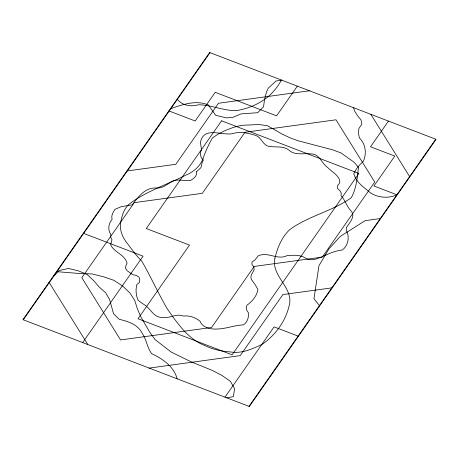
<?xml version="1.0" encoding="UTF-8"?>
<svg xmlns="http://www.w3.org/2000/svg" width="459" height="459" viewBox="0 0 459 459"><rect width="100%" height="100%" fill="white"/><g stroke="black" fill="none" stroke-linecap="round" stroke-linejoin="round"><path stroke-width="0.69" d="M23.271 319.785L210.004 52.63M82.672 342.569L143.053 256.179L83.337 233.27M281.436 80.032C271.935 97.71 255.961 107.148 236.517 110.625C223.338 110.946 211.266 104.698 198.202 104.801C190.697 107.004 182.533 105.541 177.306 99.408M297.352 86.137L276.576 115.852L215.219 92.316L195.178 120.992L168.872 110.9M388.475 121.09L370.528 146.765L394.826 156.089L373.936 185.975L396.892 194.782M224.962 397.15L274.08 326.877L298.115 336.097M248.996 406.37L435.729 139.215M53.778 276.134L59.062 270.558L68.517 268.458L78.248 270.799L87.09 274.453L93.504 280.46L99.024 286.864L105.65 292.733L109.626 299.555L113.539 313.744L119.174 319.269C127.941 321.403 137.643 324.306 142.026 332.964C146.478 339.316 147.046 347.302 151.573 353.614C162.48 358.657 173.995 366.58 177.145 378.807M397.695 194.209C389.077 199.39 374.928 197.709 367.837 190.646C361.996 185.981 355.702 181.207 353.797 173.559L356.236 169.159L359.477 165.091L363.356 161.287C366.839 153.467 365.714 143.983 359.38 137.935L358.445 133.133L358.915 128.434L361.853 124.211L361.009 119.902L357.383 115.525L354.532 110.917L353.51 107.681M170.851 108.645C182.613 104.491 196.136 99.764 208.294 104.933L215.713 115.295L226.43 117.883L232.925 117.326L241.141 113.878L257.683 112.713L263.541 106.735L264.504 99.896L266.438 92.11L268.343 88.071L276.054 80.973L281.803 80.176M226.78 397.844L233.344 396.679L234.641 388.693L230.429 381.4L221.921 375.416L212.196 370.379L191.254 361.864L171.327 352.145L154.993 339.528L149.617 332.046L140.689 316.509L137.275 308.568L134.757 300.49L129.92 292.985L122.794 286.152L113.918 280.329L103.189 276.668L91.972 273.931L80.285 273.564L56.893 271.676M380.74 218.461L365.06 220.693L340.28 236.402L328.977 248.881L318.965 265.675L313.967 298.717L319.653 305.866M309.464 90.784L218.473 103.258L175.808 164.299L126.856 171.006M331.823 287.868L282.87 294.58L240.206 355.622L149.221 368.095M370.855 114.331L409.617 176.577M49.061 282.302L87.824 344.548M196.538 171.706C197.404 175.923 193.646 178.717 190.416 180.519C184.334 181.185 178.098 178.603 172.2 181.294C167.415 184.093 163.226 188.081 157.23 188.058C145.319 186.847 138.618 196.613 132.181 204.823L121.325 206.659L115.043 209.304C113.109 212.236 110.883 215.701 112.105 219.345C108.347 223.642 107.601 229.678 110.814 234.526L110.682 237.177L111.979 239.678L110.642 244.813C114.188 252.599 124.888 254.464 127.057 263.214L125.909 265.692L125.479 268.211L127.097 270.667L132.668 274.683L136.392 275.423L139.06 277.259L139.806 279.921L139.381 282.52L136.914 284.408C135.451 289.331 135.921 295.43 138.09 300.094C140.517 302.527 143.627 304.042 146.318 306.13C151.304 310.313 154.488 317.553 162.016 317.439C169.446 318.988 176.078 313.021 183.302 316.05C189.533 315.362 195.173 317.307 200.015 321.197C202.631 328.133 211.392 329.522 217.939 328.988C226.614 328.615 234.761 325.224 243.413 324.869C247.539 322.436 248.738 317.467 248.508 312.986L246.896 310.491L246.259 307.823L246.913 305.252C252.272 301.368 256.879 296.153 257.912 289.377L254.911 284.293L251.32 279.37C249.667 275.52 253.029 272.801 254.171 269.49L253.833 266.845L251.922 264.413L252.054 261.911L254.745 260.173L258.319 255.801C268.004 251.348 277.443 260.54 287.133 255.623C293.267 255.141 299.979 254.63 305.453 258.027C308.614 260.133 312.55 260.035 316.085 259.048C324.811 256.007 332.672 250.998 342.236 250.035C348.192 245.881 349.965 236.586 346.241 230.343L346.338 227.704C349.305 222.695 356.287 216.378 350.768 210.601C346.534 206.166 345.185 200.009 340.997 195.666L341.301 193.17L339.935 190.674L337.485 188.465L337.399 185.918L339.178 183.675L339.895 181.162C338.512 174.896 331.794 171.878 327.611 167.46C320.956 162.962 319.803 153.381 310.043 153.863C302.929 153.099 294.81 155.653 288.814 150.07C283.702 145.83 276.777 147.459 270.741 146.53C262.8 146.754 262.014 137.023 255.089 135.221C247.935 133.133 240.241 131.136 232.92 133.586C222.036 136.03 203.951 125.795 200.411 142.319L201.541 149.973L200.313 152.422L200.566 155.056L201.272 157.701L203.337 160.082L202.167 162.549L200.939 167.65L196.538 171.706M274.941 258.147C270.724 276.771 295.126 288.057 288.854 306.859C285.108 322.006 275.044 335.386 262.324 344.221C252.444 349.001 241.612 353.86 230.389 351.944C221.559 351.307 212.775 349.506 204.812 345.518C187.972 339.138 177.455 323.262 167.472 309.142C158.194 293.439 150.833 276.685 141.67 260.964C136.398 255.881 132.244 249.845 127.814 244.045C121.956 236.901 118.818 228.955 121.239 219.723C122.691 213.355 124.986 206.889 130.608 203.044C147.505 190.651 167.753 184.346 186.262 174.925C194.949 171.299 201.834 164.54 204.169 155.262C206.573 149.324 209.218 143.483 212.437 137.941L218.599 133.827L225.598 130.356L233.166 127.464L241.336 125.336L259.106 124.515L267.603 125.772L282.101 134.08L289.813 137.746L298.029 140.735L332.614 149.818L340.842 152.87L354.027 162.159L358.468 167.369C357.377 177.679 356.373 188.368 351.37 197.657C332.436 211.352 308.236 215.908 289.52 229.816C281.66 237.337 277.466 247.762 274.941 258.147M209.683 52.51L22.95 319.659L249.317 406.49L436.05 139.341L209.683 52.51M134.275 202.643L81.811 277.701L120.568 339.947L211.559 327.474L254.223 266.432L322.281 257.103L374.751 182.045L335.988 119.799L244.997 132.272L202.333 193.314L134.275 202.643M221.577 120.809L146.283 228.53L189.492 245.106L138.021 318.747L232.105 354.836L358.875 173.473L221.577 120.809"/></g></svg>
